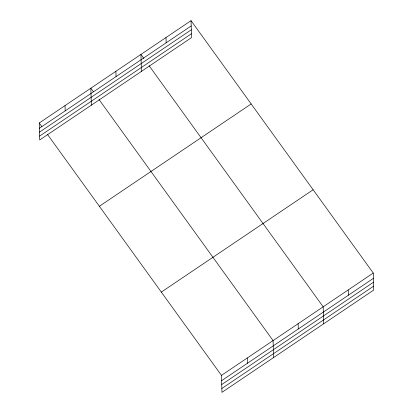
<?xml version="1.0" encoding="UTF-8"?>
<svg xmlns="http://www.w3.org/2000/svg" width="413" height="413" viewBox="0 0 413 413"><rect width="100%" height="100%" fill="white"/><g stroke="black" fill="none" stroke-linecap="round" stroke-linejoin="round"><path stroke-width="0.62" d="M191.038 20.65L191.539 37.614L39.736 139.95L39.23 122.986L191.038 20.65L373.264 273.05L373.77 290.014L221.962 392.35L221.461 375.386L47.397 134.297M39.385 128.273L191.193 25.936M39.503 132.124L191.307 29.793M39.617 136.094L191.425 33.763M99.368 206.278L251.171 103.942M161.323 292.094L313.131 189.758M221.461 375.386L373.264 273.05M221.616 380.672L373.424 278.336M221.729 384.524L373.538 282.193M221.848 388.494L373.657 286.163M143.91 58.532L140.941 54.418L141.442 71.387M149.108 65.729L323.173 306.823L323.673 323.787M93.441 91.789L90.845 88.191L91.345 105.155M99.012 99.502L273.076 340.591L273.576 357.555M39.23 122.986L41.827 126.584M348.216 289.936L348.376 295.223M298.124 323.704L298.279 328.991M247.268 357.988L247.423 363.275M165.99 37.537L166.145 42.823M115.893 71.304L116.048 76.591M65.037 105.589L65.192 110.875"/></g></svg>
